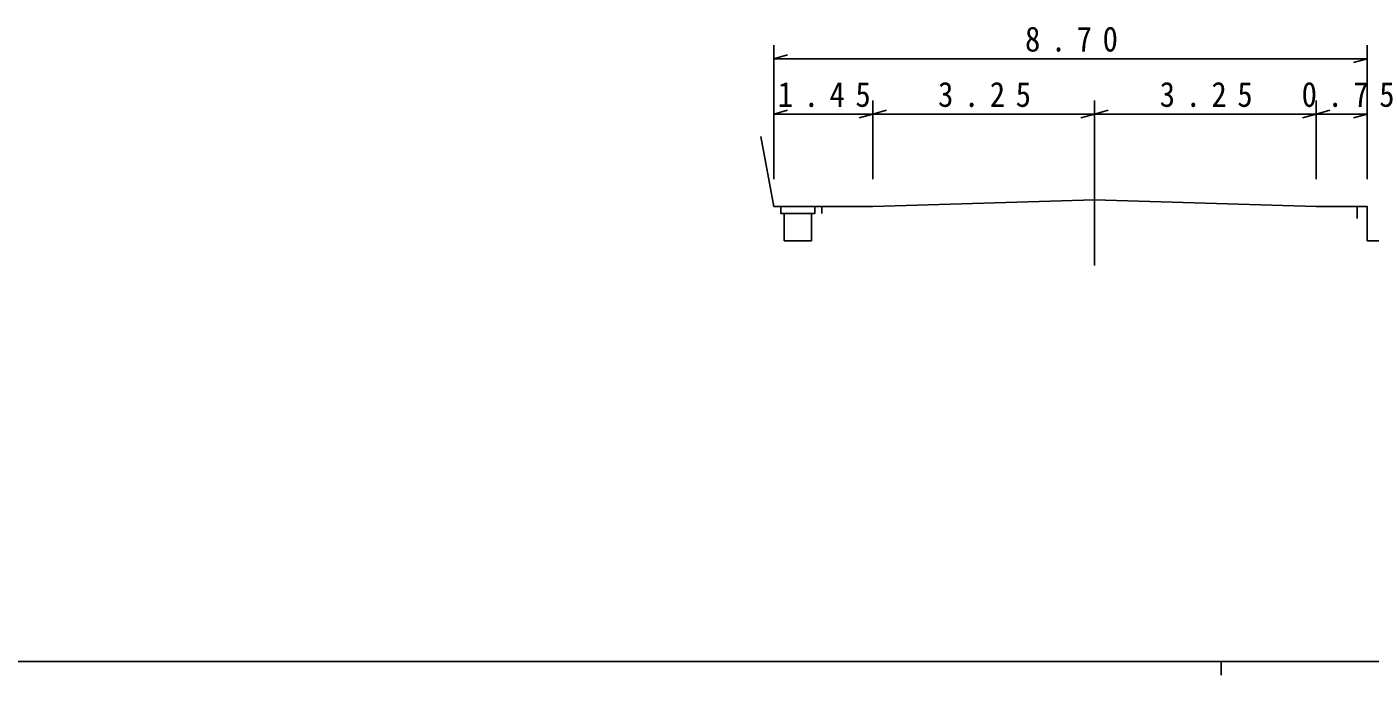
# Model space of a CAD drawing. Units: millimetres, scale not verified. Extents: x 40000 to 680000, y 20000 to 380000.
# Drawn here: x 180447 to 278932, y 204000 to 251546 of the extents above; entities that cross this region are included whole.
import ezdxf

# ---------------------------------------------------------------- set-up
doc = ezdxf.new("R2010")
doc.units = ezdxf.units.MM
doc.header["$LTSCALE"] = 1000
doc.layers.add('M-BGD', color=7, linetype='Continuous', lineweight=25)
doc.layers.add('M-TTL-BAND', color=7, linetype='Continuous', lineweight=25)
doc.styles.add('ＭＳ ゴシック', font='')
doc.styles.get('ＭＳ ゴシック').set_extended_font_data('MS Gothic')

msp = doc.modelspace()

# ---------------------------------------------------------------- linework, layer by layer
at = {"layer": 'M-BGD'}
for p, q in [((235222, 240364), (235222, 250206)), ((278722, 250206), (278722, 240364)), ((235222, 249206), (236222, 249486)), ((235222, 249206), (278722, 249206)), ((278722, 249206), (277722, 248926)), ((235222, 245149), (236222, 245429)), ((242472, 246149), (242472, 240364)), ((242472, 245149), (243472, 245429)), ((258722, 246149), (258722, 240364)), ((258722, 245149), (259722, 245429)), ((274972, 246149), (274972, 240364)), ((274972, 245149), (275972, 245429)), ((278722, 246149), (278722, 240364)), ((235222, 245149), (242472, 245149)), ((242472, 245149), (241472, 244869)), ((242472, 245149), (258722, 245149)), ((258722, 245149), (257722, 244869)), ((258722, 245149), (274972, 245149)), ((274972, 245149), (273972, 244869)), ((274972, 245149), (278722, 245149)), ((278722, 245149), (277722, 244869)), ((258722, 241955), (258722, 234032)), ((235722, 238364), (238222, 238364)), ((238722, 238364), (238722, 237864)), ((277972, 238364), (277972, 237486)), ((235972, 237864), (237972, 237864))]:
    msp.add_line(p, q, dxfattribs=at)
msp.add_lwpolyline([(282472, 238364), (281722, 238364), (281722, 235864), (278722, 235864), (278722, 238364), (277972, 238364), (274972, 238364), (258722, 238864), (242472, 238364), (238722, 238364), (238222, 238364), (238222, 237864), (237972, 237864), (237972, 235864), (235972, 235864), (235972, 237864), (235722, 237864), (235722, 238364), (235222, 238364), (234258, 243493)], dxfattribs=at)
at = {"layer": 'M-TTL-BAND'}
for p, q in [((40000, 205000), (579000, 205000)), ((268000, 205000), (268000, 204000))]:
    msp.add_line(p, q, dxfattribs=at)

# ---------------------------------------------------------------- texts
at = {"layer": 'M-BGD', "char_height": 1833, "attachment_point": 7, "style": 'ＭＳ ゴシック'}
for s, insert in [('\\T1.69;\\W0.9;8.70', (253629, 249706)), ('\\T1.69;\\W0.9;1.45', (235504, 245649)), ('\\T1.69;\\W0.9;3.25', (247254, 245649)), ('\\T1.69;\\W0.9;3.25', (263504, 245649)), ('\\T1.69;\\W0.9;0.75', (273910, 245649))]:
    msp.add_mtext(s, dxfattribs=dict(at, insert=insert))

doc.saveas('drawing.dxf')
